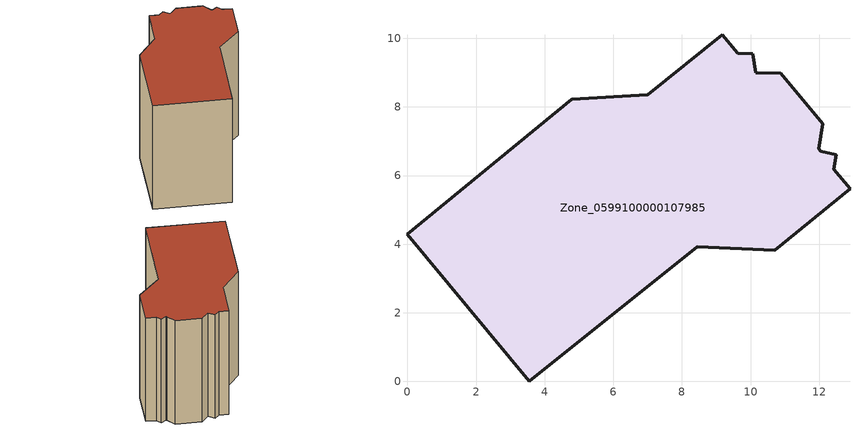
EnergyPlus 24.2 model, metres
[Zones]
Zone_0599100000107985
 floor ground (C_G): 9.62,9.57 10.07,9.56 10.15,9 10.88,8.99 12.11,7.51 11.99,6.78 12.04,6.71 12.5,6.61 12.42,6.19 12.9,5.61 10.71,3.82 8.45,3.93 3.55,0 0,4.29 4.79,8.22 7.01,8.35 9.17,10.11 z0
 wall outside (C_F): 3.55,0 8.45,3.93 10.71,3.82 12.9,5.61 12.42,6.19 12.5,6.61 12.04,6.71 11.99,6.78 12.11,7.51 10.88,8.99 10.15,9 10.07,9.56 9.62,9.57 9.17,10.11 7.01,8.35 4.79,8.22 0,4.29 3.55,0 z0:8.79
 roof outside (C_R): 9.62,9.57 9.17,10.11 7.01,8.35 4.79,8.22 0,4.29 3.55,0 8.45,3.93 10.71,3.82 12.9,5.61 12.42,6.19 12.5,6.61 12.04,6.71 11.99,6.78 12.11,7.51 10.88,8.99 10.15,9 10.07,9.56 z8.79
[BUILDING]
Pand.0599100000107985: North Axis=0; Terrain=City; Loads Convergence Tolerance Value=0.04; Temperature Convergence Tolerance Value=0.4; Solar Distribution=FullExterior; Maximum Number of Warmup Days=25; Minimum Number of Warmup Days=1
[Site:Location]
Rotterdam.The.Hague.AP_ZH_NLD Design_Conditions: Latitude=51.96; Longitude=4.45; Time Zone=1; Elevation=-4.5
[SITE:GROUNDTEMPERATURE:BUILDINGSURFACE]
18, 18, 18, 18, 18, 18, 18, 18, 18, 18, 18, 18
[MATERIAL] Thermal Absorptance=0.9; Solar Absorptance=0.7; Visible Absorptance=0.7
Name | Roughness | Thickness | Conductivity | Density | Specific Heat
G.TI.1946 | MediumSmooth | 0.15 | 1 | 540 | 1210
F.TI.1946 | Rough | 0.3 | 0.857143 | 1920 | 840
R.TI.1946 | MediumRough | 0.2 | 0.1 | 1500 | 1000
[CONSTRUCTION]
C_G: G.TI.1946
C_F: F.TI.1946
C_R: R.TI.1946
[ZONE]
Zone_0599100000107985: Type=1; Multiplier=1; Ceiling Height=Autocalculate; Volume=Autocalculate; Floor Area=autocalculate; Part of Total Floor Area=Yes
[ZONEINFILTRATION:DESIGNFLOWRATE]
Infil_Zone_0599100000107985: Zone or ZoneList or Space or SpaceList=Zone_0599100000107985; Schedule=AlwaysOn; Design Flow Rate Calculation Method=Flow/Area; Flow Rate per Floor Area=0.003; Constant Term Coefficient=1; Temperature Term Coefficient=0; Velocity Term Coefficient=0; Velocity Squared Term Coefficient=0
[HVACTEMPLATE:ZONE:IDEALLOADSAIRSYSTEM]
Zone_0599100000107985: Maximum Heating Supply Air Temperature=50; Minimum Cooling Supply Air Temperature=13; Maximum Heating Supply Air Humidity Ratio=0.0156; Minimum Cooling Supply Air Humidity Ratio=0.0077; Heating Limit=NoLimit; Cooling Limit=NoLimit; Dehumidification Control Type=ConstantSensibleHeatRatio; Cooling Sensible Heat Ratio=0.7; Dehumidification Setpoint=60; Humidification Control Type=None; Humidification Setpoint=30; Outdoor Air Method=None; Outdoor Air Flow Rate per Person=0.00944; Outdoor Air Flow Rate per Zone Floor Area=0; Outdoor Air Flow Rate per Zone=0; Demand Controlled Ventilation Type=None; Outdoor Air Economizer Type=NoEconomizer; Heat Recovery Type=None; Sensible Heat Recovery Effectiveness=0.7; Latent Heat Recovery Effectiveness=0.65
[ZONECONTROL:THERMOSTAT]
ThermostatControl_Zone_0599100000107985: Zone or ZoneList=Zone_0599100000107985; Control Type Schedule=DualSetpointControlType; Control 1=Thermostat_Zone_0599100000107985; Temperature Difference Between Cutout And Setpoint=0
[THERMOSTATSETPOINT:DUALSETPOINT]
Thermostat_Zone_0599100000107985: Heating Setpoint Temperature Schedule=HeatingSetpoint_Zone_0599100000107985; Cooling Setpoint Temperature Schedule=CoolingSetpoint_Zone_0599100000107985
[SCHEDULE:COMPACT]
HeatingSetpoint_Zone_0599100000107985: Through: 12/31, For: AllDays, Until: 24:00, 21
CoolingSetpoint_Zone_0599100000107985: Through: 12/31, For: AllDays, Until: 24:00, 24
DualSetpointControlType: Through: 12/31, For: AllDays, Until: 24:00, 4
AlwaysOn: Through: 12/31, For: AllDays, Until: 24:00, 1
